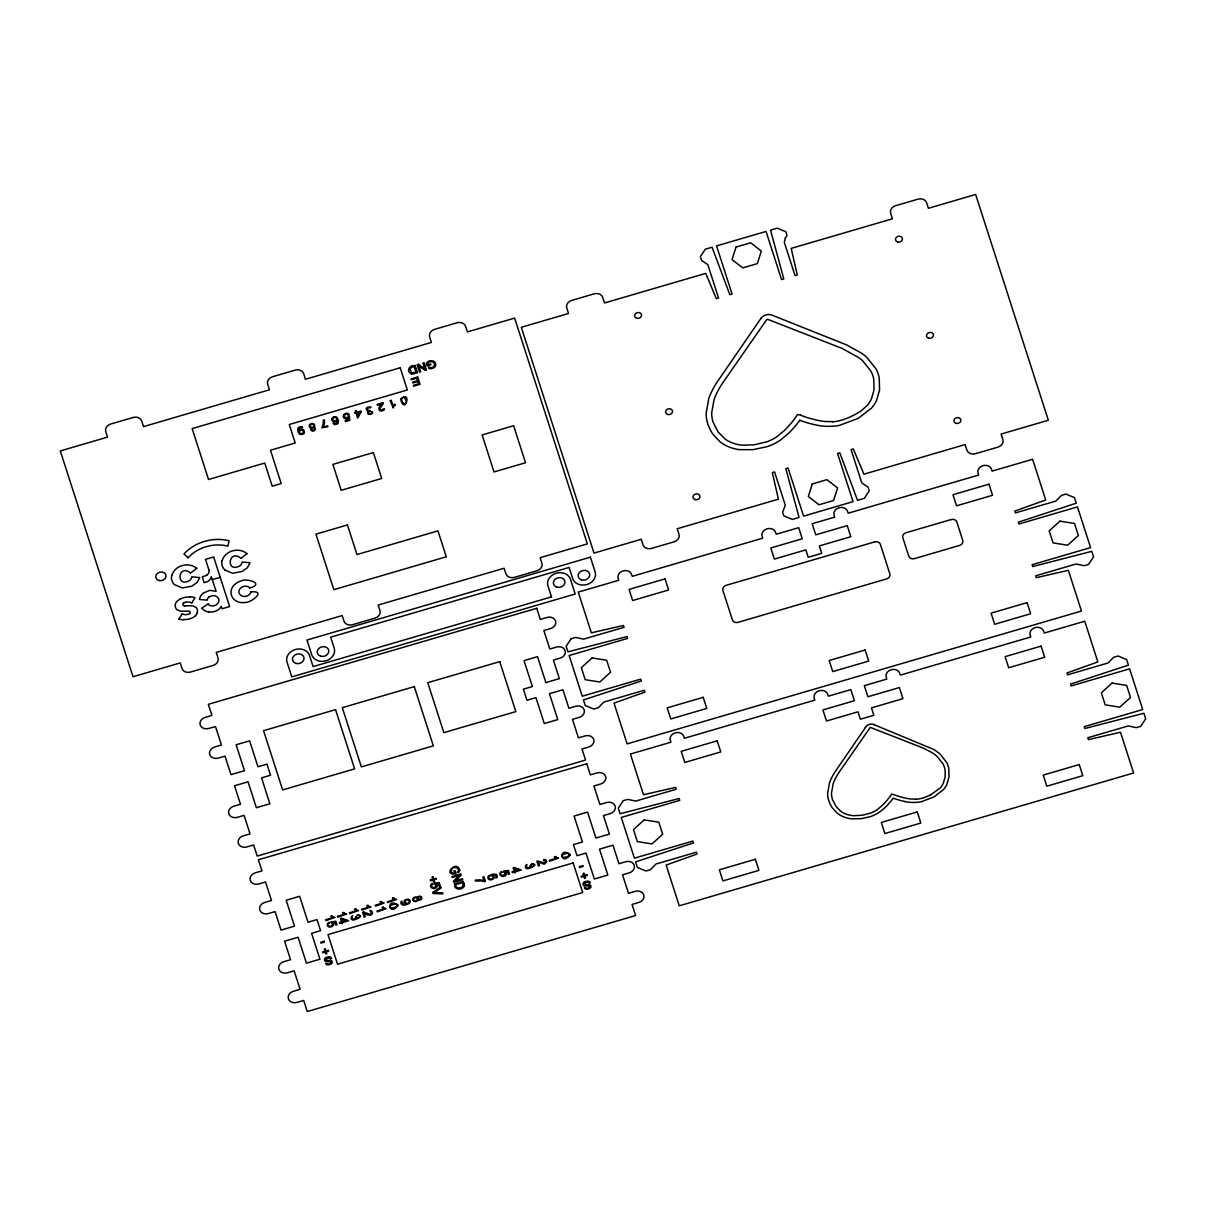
<?xml version="1.0" encoding="UTF-8"?>
<svg xmlns="http://www.w3.org/2000/svg" width="1206" height="1206" viewBox="0 0 1206 1206"><rect width="100%" height="100%" fill="white"/><g stroke="black" fill="none" stroke-linecap="round" stroke-linejoin="round"><path stroke-width="1.5" d="M405.97 402.638L406.105 401.719A11.894 9.844 -12.9 0 0 405.246 398.824L404.432 397.724M191.829 602.864L195.01 597.739A12.753 10.553 -12.9 0 0 189.975 596.849M178.925 619.025L182.061 614.08M839.436 771.75L870.023 727.746A1.779 1.462 -12.9 0 1 870.672 727.52L922.696 747.856L932.117 752.68A47.471 39.301 -12.9 0 1 937.062 756.403L942.986 763.835A30.451 25.22 -12.9 0 1 945.187 770.875L945.127 777.026L943.228 783.523A22.492 18.633 -12.9 0 1 940.288 787.88L930.61 794.935M865.576 727.354L836.105 770.272A66.632 55.175 -12.9 0 0 829.517 782.709L827.602 793.458A36.014 29.833 -12.9 0 0 829.246 802.05L830.482 804.779A40.235 33.316 -12.9 0 0 832.562 808.186L837.371 813.296A27.512 22.778 -12.9 0 0 843.461 816.809A29.185 24.165 -12.9 0 0 845.783 817.638A28.567 23.668 -12.9 0 0 852.069 818.874L861.551 818.618L870.189 816.688A33.09 27.391 -12.9 0 0 880.757 811.261L885.249 807.387A77.486 64.174 -12.9 0 0 893.209 798.176A81.872 67.807 -12.9 0 0 905.178 801.538M761.227 317.977L718.263 380.403A95.199 78.827 -12.9 0 0 708.857 398.146L706.113 413.507A51.466 42.617 -12.9 0 0 708.465 425.793L710.228 429.698A57.481 47.607 -12.9 0 0 713.198 434.552L720.088 441.848A39.301 32.547 -12.9 0 0 728.771 446.868A41.682 34.522 -12.9 0 0 732.087 448.059A40.522 33.557 -12.9 0 0 739.504 449.657L752.83 449.687L766.956 446.702A47.155 39.044 -12.9 0 0 780.327 440.175L788.468 433.406A110.696 91.671 -12.9 0 0 799.834 420.246M562.418 855.16L563.775 854.361A11.894 9.844 -12.9 0 1 567.302 853.411L568.388 853.456A1.688 1.402 -12.9 0 1 568.87 855.717L567.619 856.411A12.708 10.522 -12.9 0 1 564.318 857.33L563.112 857.315A1.749 1.447 -12.9 0 1 562.358 855.129M396.714 906.415L395.508 907.048M190.593 573.001L196.895 568.207M240.929 558.378L247.17 553.524M201.794 608.125L208.261 603.844M249.582 588.151C265.441 583.418 246.552 578.036 241.396 580.84C235.743 582.317 230.029 587.488 231.115 593.804C231.944 600.151 238.924 603.467 244.773 602.503C251.18 603.121 267.295 590.035 250.652 591.98M853.275 415.618L861.084 410.975L867.099 405.533A32.14 26.607 -12.9 0 0 871.29 399.322L874.018 390.035L873.747 379.151A43.371 35.924 -12.9 0 0 870.958 371.192L862.486 360.579A65.018 53.833 -12.9 0 0 859.139 357.85L841.969 348.353L767.649 319.319A2.533 2.095 -12.9 0 0 766.73 319.635L723.027 382.483A89.546 74.154 -12.9 0 0 714.163 399.186L711.646 413.025A44.969 37.235 -12.9 0 0 713.123 422.221L717.992 431.823L725.138 439.09A33.828 28.009 -12.9 0 0 731.514 442.602L734.394 443.627A35.411 29.321 -12.9 0 0 742.278 445.195L754.263 444.818L767.106 441.728A40.642 33.662 -12.9 0 0 777.086 436.602L784.322 430.572A101.847 84.33 -12.9 0 0 796.412 416.266L797.437 414.502L799.759 414.97A4.04 3.347 -12.9 0 1 800.633 415.196M348.052 415.075L349.107 414.668M411.909 366.262L415.12 365.328L417.487 372.684L414.427 373.574M323.223 427.12L327.61 425.824L327.896 426.728L321.866 427.693A14.336 11.864 -12.9 0 0 323.359 422.281M393.186 407.779L390.111 400.588L391.196 400.271L393.05 406.03A7.236 5.985 -12.9 0 1 394.935 404.312M212.346 579.649L220.231 577.342M331.831 915.942L330.776 916.243A7.236 5.985 -12.9 0 0 332.69 917.691L325.68 919.741L325.967 920.63L334.771 917.419M343.604 912.505L342.534 912.806A7.236 5.985 -12.9 0 0 344.449 914.254L337.439 916.304L337.725 917.193L346.544 913.982M354.534 909.309L355.589 908.992M367.815 905.405L366.76 905.721A7.236 5.985 -12.9 0 0 368.674 907.153L361.664 909.203L361.951 910.093L370.755 906.897M380.252 901.771L381.322 901.455A5.789 4.794 -12.9 0 0 384.232 903.008L375.443 906.158L375.156 905.269L382.166 903.219A7.236 5.985 -12.9 0 1 380.282 901.756M392.463 898.199L393.533 897.897M554.459 856.863L555.514 856.546M383.161 907.168L382.091 907.485A7.236 5.985 -12.9 0 0 384.005 908.917L376.996 910.967L377.282 911.857L386.101 908.661A5.789 4.794 -12.9 0 1 383.252 907.108M405.668 903.852C401.734 905.887 402.291 901.364 401.658 901.123A2.306 1.915 -12.9 0 0 400.859 902.51L401.116 903.716A2.894 2.397 -12.9 0 0 402.774 904.922L403.256 905.013A4.432 3.678 -12.9 0 0 404.085 905.028L405.804 904.771A14.653 12.135 -12.9 0 0 407.025 904.425L408.849 903.641A3.528 2.909 -12.9 0 0 409.407 903.204A2.985 2.472 -12.9 0 0 410.161 900.761L409.814 900.098A2.683 2.231 -12.9 0 0 409.271 899.601A2.985 2.472 -12.9 0 0 408.728 899.329A2.849 2.352 -12.9 0 0 407.673 899.148L405.246 899.857A2.759 2.291 -12.9 0 0 404.628 900.385A2.925 2.412 -12.9 0 0 404.221 901.033A2.518 2.08 -12.9 0 0 404.07 901.922A2.894 2.397 -12.9 0 0 404.161 902.374A2.623 2.171 -12.9 0 0 405.894 903.776M333.956 416.854L334.951 416.688M530.61 865.079C530.007 866.21 527.927 870.174 526.253 866.285C528.967 861.431 522.258 867.762 527.429 868.833C530.58 868.365 539.791 863.903 531.605 863.782M356.283 916.379C355.891 917.751 352.891 921.203 351.926 917.6C354.775 912.821 347.991 918.655 352.845 920.072C356.147 919.967 365.478 915.022 357.293 915.083M371.885 411.759C375.548 413.266 366.654 416.296 367.694 412.512C369.458 410.899 363.458 409.603 367.589 407.131C372.744 406.256 371.734 408.125 367.815 407.975C365.297 410.206 370.001 410.387 370.423 411.02M505.043 871.848L507.515 871.531L508.419 874.335L509.505 874.018L508.374 870.491L503.52 871.079L503.626 871.983A2.111 1.749 -12.9 0 1 504.545 874.561A2.111 1.749 -12.9 0 1 501.259 874.938A2.111 1.749 -12.9 0 1 501.847 872.164M435.833 883.908L438.306 883.606L439.21 886.395L440.296 886.078L439.165 882.566L434.311 883.154L434.416 884.043A2.111 1.749 -12.9 0 1 435.336 886.636A2.111 1.749 -12.9 0 1 432.05 886.998A2.111 1.749 -12.9 0 1 432.637 884.239M332.509 922.605L334.982 922.304L335.886 925.092L336.971 924.776L335.841 921.263L330.987 921.851L331.092 922.741A2.111 1.749 -12.9 0 1 332.012 925.334A2.111 1.749 -12.9 0 1 328.725 925.695A2.111 1.749 -12.9 0 1 329.313 922.937M184.533 605.909L184.096 605.849A1.779 1.477 -12.9 0 1 182.98 605.02A1.884 1.568 -12.9 0 1 183.402 603.256M391 907.952L392.206 907.967A12.708 10.522 -12.9 0 0 395.508 907.033M584.232 885.732L586.282 885.913A26.321 21.798 -12.9 0 0 587.277 885.837L589.644 886.229L588.573 887.963A4.824 3.995 -12.9 0 1 587.85 888.189L586.794 888.279A1.583 1.312 -12.9 0 1 585.92 887.902L584.352 887.752A2.804 2.322 -12.9 0 0 585.151 888.777A2.593 2.156 -12.9 0 0 586.372 889.184L586.568 889.199A4.899 4.055 -12.9 0 0 588.407 888.943A4.462 3.693 -12.9 0 0 589.975 888.234L590.277 887.978A2.382 1.96 -12.9 0 0 590.789 887.299A2.306 1.915 -12.9 0 0 589.463 884.782M874.38 724.806L933.7 749.423A52.114 43.16 -12.9 0 1 939.987 754.036L946.604 762.343A33.964 28.115 -12.9 0 1 948.79 768.569L949.001 777.101L946.816 784.578A26.11 21.618 -12.9 0 1 943.439 789.613L934.032 796.88L921.776 801.583A28.416 23.517 -12.9 0 1 915.882 802.382A36.783 30.451 -12.9 0 1 905.148 801.628M540.77 862.034L545.293 862.863L545.7 861.235L543.514 860.36L544.057 859.335L545.941 859.923L546.8 861.838L544.223 864.22L539.218 862.38A4.266 3.543 -12.9 0 0 538.328 862.049L539.489 865.682L538.404 865.998L536.851 861.174A2.126 1.764 -12.9 0 1 537.65 861.054A7.854 6.512 -12.9 0 1 540.71 862.109M188.151 557.79L183.945 554.006A40.16 33.255 -12.9 0 1 229.14 540.801L227.874 546.167A35.336 29.261 -12.9 0 0 188.106 557.76M224.708 569.925L232.517 573.242L242.074 571.508L247.411 567.725L250.004 562.705L242.029 562.026A6.09 5.035 -12.9 0 1 240.054 565.75C225.341 573.845 228.477 548.338 240.778 558.197M403.181 403.196L402.518 402.231A12.708 10.522 -12.9 0 1 401.704 399.503L401.809 398.493A1.749 1.447 -12.9 0 1 404.492 397.663M190.503 572.895C177.9 563.066 175.473 588.664 189.749 580.418A6.075 5.02 -12.9 0 0 191.739 576.845L199.699 577.538L197.136 582.423L191.799 586.206L182.242 587.94L174.433 584.624A14.095 11.668 -12.9 0 1 171.689 575.307M501.967 872.36L501.575 871.501A3.015 2.502 -12.9 0 0 501.41 876.053A3.136 2.593 -12.9 0 0 505.299 871.591M432.366 883.576L432.773 884.435M329.434 923.133L329.042 922.273A3.015 2.502 -12.9 0 0 328.876 926.811M558.453 858.039L549.65 861.25L549.363 860.345L556.373 858.295A7.236 5.985 -12.9 0 1 554.474 856.848M394.92 404.296L395.206 405.171M483.983 880.606L482.822 876.988L483.908 876.672L485.445 881.45L484.556 881.707A14.336 11.864 -12.9 0 0 478.254 880.877M475.405 880.29L475.692 881.179A12.377 10.251 -12.9 0 1 478.254 880.802M464.084 883.847L463.27 881.315L454.33 883.938L455.175 886.576M208.879 569.82L205.517 559.358L213.673 556.976L229.637 606.558L222.13 608.744L221.211 606.377A10.326 8.548 -12.9 0 1 218.799 609.316A10.764 8.909 -12.9 0 1 209.286 611.939M298.998 430.738C296.917 427.572 303.038 427.527 302.6 427.18A2.306 1.915 -12.9 0 0 301.018 426.607L299.57 426.939A2.894 2.397 -12.9 0 0 297.988 428.432L297.852 428.854A4.432 3.678 -12.9 0 0 297.746 429.547L297.927 430.994A14.653 12.135 -12.9 0 0 298.229 432.004L299.013 433.467A3.528 2.909 -12.9 0 0 299.48 433.919A2.955 2.442 -12.9 0 0 302.299 434.386L303.143 434.009A2.683 2.231 -12.9 0 0 303.776 433.497M348.413 417.638L348.564 419.703L345.172 420.698L345.459 421.587L349.74 420.336L349.439 416.281L348.368 416.447A2.111 1.749 -12.9 0 1 345.218 417.427A2.111 1.749 -12.9 0 1 345.052 414.683A2.111 1.749 -12.9 0 1 348.278 414.954M853.124 415.407A47.351 39.21 -12.9 0 1 832.411 421.964M800.618 415.226A90.631 75.043 -12.9 0 0 812.301 419.01L818.708 420.562A46.959 38.894 -12.9 0 0 832.381 421.527M761.167 317.947A8.864 7.342 -12.9 0 1 770.709 314.63L846.537 344.871L861.777 353.313A71.41 59.139 -12.9 0 1 866.662 357.202L876.129 369.066A48.511 40.175 -12.9 0 1 879.249 377.96L879.551 390.141L876.415 400.829A37.296 30.889 -12.9 0 1 871.606 408.02L858.175 418.392L839.24 425.416A40.19 33.286 -12.9 0 1 832.23 426.261A52.551 43.506 -12.9 0 1 816.899 425.175A116.967 96.857 -12.9 0 1 799.714 420.291M865.335 727.248A6.754 5.593 -12.9 0 1 874.501 724.64M930.504 794.784A33.135 27.436 -12.9 0 1 916.002 799.382M839.466 771.75A62.682 51.903 -12.9 0 0 833.24 783.433L831.477 793.111A31.477 26.065 -12.9 0 0 832.502 799.548L835.909 806.286L840.115 810.749A23.849 19.748 -12.9 0 0 846.371 814.201L847.396 814.547A24.964 20.683 -12.9 0 0 853.878 815.708L862.456 815.211L870.295 813.206A28.447 23.562 -12.9 0 0 877.275 809.618L882.34 805.397A71.29 59.034 -12.9 0 0 890.812 795.387L891.52 794.151L893.118 794.483A2.819 2.337 -12.9 0 1 893.767 794.633A74.938 62.064 -12.9 0 0 906.445 798.327A32.879 27.225 -12.9 0 0 915.987 799.065M414.397 373.513A5.819 4.809 -12.9 0 1 411.276 373.996M411.382 373.694A4.975 4.131 -12.9 0 1 408.563 369.956A4.975 4.131 -12.9 0 1 411.789 366.021M299.088 430.979A2.623 2.171 -12.9 0 1 300.897 429.396A2.894 2.397 -12.9 0 1 301.455 429.276A2.518 2.08 -12.9 0 1 302.495 429.336M302.661 429.351A2.894 2.397 -12.9 0 1 303.399 429.638M303.219 429.638A2.759 2.291 -12.9 0 1 303.806 430.105L304.44 432.11A2.849 2.352 -12.9 0 1 304.108 433.075A2.955 2.442 -12.9 0 1 303.776 433.497M313.877 427.18A2.352 1.945 -12.9 0 1 315.098 429.803A2.352 1.945 -12.9 0 1 311.766 430.798A2.352 1.945 -12.9 0 1 311.193 427.979M311.238 428.115A2.759 2.291 -12.9 0 1 309.535 425.009A2.759 2.291 -12.9 0 1 313.605 423.864A2.759 2.291 -12.9 0 1 313.937 427.346M323.102 427.075A13.055 10.809 -12.9 0 0 324.263 419.824L323.223 420.14A12.377 10.251 -12.9 0 1 323.449 422.281M337.228 420.185A2.683 2.231 -12.9 0 1 336.504 421.211A2.774 2.291 -12.9 0 1 334.831 421.919A2.518 2.095 -12.9 0 1 333.791 421.859A2.985 2.472 -12.9 0 1 333.052 421.572A2.774 2.291 -12.9 0 1 332.419 421.105L331.967 420.185A3.603 2.985 -12.9 0 1 331.952 418.618M337.077 420.261A4.613 3.814 -12.9 0 1 337.213 423.185M331.936 418.618A2.834 2.337 -12.9 0 1 335.705 416.824L336.173 416.899A2.879 2.382 -12.9 0 1 337.002 417.412L338.464 420.532L337.921 423.412A2.714 2.246 -12.9 0 1 337.213 424.015L335.283 424.572A2.367 1.96 -12.9 0 1 333.67 424.015L333.158 423.336L334.213 422.929A2.261 1.884 -12.9 0 0 334.921 423.638A1.673 1.387 -12.9 0 0 336.956 423.11M343.71 414.909A3.015 2.502 -12.9 0 1 349.182 414.638M348.685 417.834A3.136 2.593 -12.9 0 1 343.8 414.954M371.719 411.819A1.643 1.357 -12.9 0 1 369.91 413.688A1.643 1.357 -12.9 0 1 368.78 411.653M369.036 411.774A2.306 1.915 -12.9 0 1 370.242 411.065M383.041 403.347A2.126 1.764 -12.9 0 0 382.95 402.668L377.101 404.387L377.388 405.276L381.789 403.995A4.266 3.543 -12.9 0 1 381.337 404.764C377.207 406.965 378.488 413.507 383.885 410.1C387.548 405.457 375.518 415.135 381.609 406.06A7.854 6.512 -12.9 0 0 383.191 403.377M393.126 407.764A5.789 4.794 -12.9 0 1 395.267 405.231M406.045 402.653A1.688 1.402 -12.9 0 1 403.362 403.332M189.719 613.643A6.98 5.789 -12.9 0 1 182.242 613.869M189.613 613.477A1.734 1.432 -12.9 0 0 190.096 611.834A1.583 1.312 -12.9 0 0 188.98 611.08L188.694 611.065A19.643 16.266 -12.9 0 0 186.237 611.156L180.704 611.246L176.981 609.723A6.588 5.442 -12.9 0 1 175.548 607.462A8.141 6.739 -12.9 0 1 175.352 604.04A7.899 6.527 -12.9 0 1 177.116 601.281A10.658 8.834 -12.9 0 1 180.056 599.186M180.041 599.141A17.638 14.608 -12.9 0 1 189.96 596.895M185.227 602.337A8.472 7.025 -12.9 0 1 191.784 602.91M183.463 603.302A4.522 3.754 -12.9 0 1 185.242 602.367M184.533 605.94A22.733 18.814 -12.9 0 0 188.121 605.759L192.794 605.849L195.99 607.372A7.146 5.909 -12.9 0 1 197.181 612.738M197.332 612.754A8.201 6.784 -12.9 0 1 195.478 615.633M195.613 615.753A14.412 11.939 -12.9 0 1 183.659 619.522M183.598 619.824A12 9.934 -12.9 0 1 178.91 619.055M207.176 574.87A6.271 5.201 -12.9 0 1 204.538 576.106L203.573 576.378A6.633 5.502 -12.9 0 1 202.382 576.543L203.95 582.588A4.311 3.573 -12.9 0 0 204.824 582.468L205.744 582.242A7.357 6.09 -12.9 0 0 209.301 580.267A8.487 7.025 -12.9 0 0 211.321 576.724L216.115 591.332L209.799 590.337L203.347 593.02A12.15 10.055 -12.9 0 0 199.457 599.472L207.251 600.151A5.894 4.884 -12.9 0 1 209.12 596.699M207.131 574.825A5.924 4.899 -12.9 0 0 208.638 573.031A5.744 4.764 -12.9 0 0 209.045 571.327A6.663 5.517 -12.9 0 0 208.894 569.82M250.938 592.01A6.151 5.095 -12.9 0 1 242.361 596.141A6.151 5.095 -12.9 0 1 240.22 588.453A6.151 5.095 -12.9 0 1 249.763 587.789M171.915 575.337A14.321 11.864 -12.9 0 1 182.332 565.524A14.321 11.864 -12.9 0 1 196.638 568.373M209.301 596.88A6.151 5.095 -12.9 0 1 217.773 597.392A6.151 5.095 -12.9 0 1 216.598 604.613A6.151 5.095 -12.9 0 1 208.095 604.327M209.226 612.181A12.15 10.07 -12.9 0 1 201.945 608.246M224.768 569.88A14.095 11.668 -12.9 0 1 221.964 560.609M222.19 560.639A14.321 11.864 -12.9 0 1 232.607 550.825A14.321 11.864 -12.9 0 1 246.913 553.675M417.291 897.581A2.352 1.945 -12.9 0 1 420.517 896.329A2.352 1.945 -12.9 0 1 421.422 899.058A2.352 1.945 -12.9 0 1 418.03 899.782M418.196 899.736A2.759 2.291 -12.9 0 1 414.367 901.44A2.759 2.291 -12.9 0 1 413.326 898.093A2.759 2.291 -12.9 0 1 417.502 897.52M584.186 885.807A2.533 2.095 -12.9 0 1 583.945 882.385M583.87 882.325A4.146 3.437 -12.9 0 1 585.649 881.42L587.533 881.119A3.181 2.638 -12.9 0 1 590.247 882.852L589.116 883.229A2.819 2.337 -12.9 0 0 588.483 882.4A1.809 1.508 -12.9 0 0 587.865 882.144L584.593 883.003L585.287 884.872A3.211 2.668 -12.9 0 0 585.815 884.887L588.754 884.752A3.422 2.834 -12.9 0 1 589.448 884.827M363.458 912.158A2.126 1.764 -12.9 0 0 362.659 912.279L364.197 917.103L365.282 916.786L364.122 913.168A4.266 3.543 -12.9 0 1 365.011 913.485C367.242 916.002 374.463 916.093 371.991 911.284C365.448 907.274 377.719 917.645 366.579 913.138A7.854 6.512 -12.9 0 0 363.503 912.022M370.739 906.942A5.789 4.794 -12.9 0 1 367.905 905.344M334.755 917.48A5.789 4.794 -12.9 0 1 331.921 915.882M332.766 922.364A3.136 2.593 -12.9 0 1 328.952 926.721M355.68 908.932A5.789 4.794 -12.9 0 0 358.514 910.545L349.725 913.696L349.439 912.791L356.448 910.741A7.236 5.985 -12.9 0 1 354.549 909.294M357.338 915.233A1.643 1.357 -12.9 0 1 359.403 916.605A1.643 1.357 -12.9 0 1 356.901 917.736M357.066 917.495A2.306 1.915 -12.9 0 1 356.328 916.53M346.514 914.042A5.789 4.794 -12.9 0 1 343.695 912.445M396.759 906.354A1.688 1.402 -12.9 0 0 396.307 904.033L395.191 904.063A11.894 9.844 -12.9 0 0 391.694 905.028L390.307 905.796A1.749 1.447 -12.9 0 0 390.985 908.028M393.623 897.837A5.789 4.794 -12.9 0 0 396.457 899.435L387.654 902.585L387.367 901.696L394.377 899.646A7.236 5.985 -12.9 0 1 392.493 898.184M531.665 863.918A1.643 1.357 -12.9 0 1 533.73 865.29A1.643 1.357 -12.9 0 1 531.228 866.421M531.394 866.194A2.306 1.915 -12.9 0 1 530.64 865.215M558.438 858.099A5.789 4.794 -12.9 0 1 555.604 856.486M475.405 880.32A13.055 10.809 -12.9 0 1 483.923 880.697M492.244 875.209A2.683 2.231 -12.9 0 1 493.405 875.737A2.774 2.291 -12.9 0 1 494.098 877.094A2.518 2.095 -12.9 0 1 493.947 877.983A2.985 2.472 -12.9 0 1 493.54 878.631A2.774 2.291 -12.9 0 1 492.937 879.219L491.807 879.671A3.603 2.985 -12.9 0 1 489.953 879.807A2.834 2.337 -12.9 0 1 487.993 878.27L487.902 877.44A2.804 2.322 -12.9 0 1 488.113 876.641L488.249 876.385A2.879 2.382 -12.9 0 1 488.912 875.646L492.757 874.139L496.133 874.365A2.714 2.246 -12.9 0 1 496.797 874.908L497.294 876.506A2.367 1.96 -12.9 0 1 496.51 877.923L495.244 877.546A2.261 1.884 -12.9 0 0 496.148 876.883A1.673 1.387 -12.9 0 0 495.696 875.194M492.319 875.33A4.613 3.814 -12.9 0 1 495.802 874.983M432.336 883.501A3.015 2.502 -12.9 0 0 432.2 888.113A3.136 2.593 -12.9 0 0 436.09 883.666M464.009 883.877A5.819 4.809 -12.9 0 1 464.325 886.47M463.978 886.425A4.975 4.131 -12.9 0 1 459.29 889.108A4.975 4.131 -12.9 0 1 454.873 886.696M459.742 870.325L458.612 872.586L457.285 872.255A3.196 2.653 -12.9 0 0 455.838 867.611C451.014 866.179 449.341 874.697 454.677 873.054L453.984 870.913L455.024 870.611L456.019 873.732C441.532 876.31 456.938 858.732 459.742 870.325M435.637 364.589C436.617 368.93 426.653 370.212 428.778 366.865A3.196 2.653 -12.9 0 0 434.401 365.252C435.532 360.247 426.276 360.805 428.04 364.725L430.632 363.956L430.904 364.8L427.12 365.915C423.577 360.308 435.999 358.318 435.637 364.589M463.285 885.279C462.501 888.355 455.325 889.681 455.672 884.616L462.561 882.596L463.285 885.279M325.545 959.418L326.63 960.504A3.211 2.668 -12.9 0 0 327.158 960.519L330.097 960.368A3.422 2.834 -12.9 0 1 330.776 960.443A2.306 1.915 -12.9 0 1 332.132 962.931A2.382 1.96 -12.9 0 1 331.605 963.609L331.303 963.85A4.462 3.693 -12.9 0 1 329.751 964.574A4.899 4.055 -12.9 0 1 327.911 964.845L327.7 964.815A2.593 2.156 -12.9 0 1 326.494 964.408A2.804 2.322 -12.9 0 1 325.695 963.368L327.248 963.519A1.583 1.312 -12.9 0 0 328.138 963.911L329.178 963.805A4.824 3.995 -12.9 0 0 329.916 963.579L330.987 961.86L328.62 961.468A26.321 21.798 -12.9 0 1 327.625 961.544L325.575 961.363A2.533 2.095 -12.9 0 1 325.273 958.016A4.146 3.437 -12.9 0 1 326.992 957.051L328.876 956.735A3.181 2.638 -12.9 0 1 331.59 958.484L330.459 958.86A2.819 2.337 -12.9 0 0 329.811 958.016A1.809 1.508 -12.9 0 0 329.193 957.775L325.56 959.328M398.281 905.329C388.603 918.007 385.664 896.088 398.281 905.329M570.393 854.692C560.323 867.476 558.061 845.24 570.393 854.768M400.618 399.292C405.246 416.085 412.196 388.422 400.618 399.292M409.919 369.443L411.683 372.82L416.025 372.187L414.201 366.518L410.839 367.694L409.919 369.443M785.362 237.944L784.307 242.3L795.04 275.616L797.287 274.953L791.196 248.391L892.425 218.799L890.631 213.236A7.04 5.819 -12.9 0 1 895.591 205.713L918.083 199.141A7.04 5.819 -12.9 0 1 926.615 202.714L928.409 208.276L975.639 194.468L1048.346 420.246L1001.101 434.07L1002.895 439.617A7.04 5.819 -12.9 0 1 997.935 447.14L975.443 453.712A7.04 5.819 -12.9 0 1 966.91 450.14L965.117 444.577L863.888 474.184L853.305 448.918L851.059 449.582L861.777 482.897L868.064 487.134L869.255 490.842L864.295 498.364L857.541 500.339L839.798 452.868L837.552 453.531L853.049 501.651L803.573 516.108L788.076 468.003L785.83 468.652L799.065 517.434L792.327 519.409L783.779 515.821L782.588 512.128L785.302 505.254L774.584 471.938L772.322 472.601L778.428 499.163L677.214 528.756L679.008 534.303A7.04 5.819 -12.9 0 1 674.048 541.826L651.557 548.413A7.04 5.819 -12.9 0 1 643.024 544.826L641.23 539.278L594 553.087L521.293 327.293L568.523 313.485L566.745 307.937A7.04 5.819 -12.9 0 1 571.704 300.415L594.196 293.827A7.04 5.819 -12.9 0 1 602.729 297.415L604.523 302.962L705.721 273.385L716.319 298.636L718.565 297.972L707.832 264.657L701.545 260.421L700.354 256.727L705.314 249.19L712.068 247.23L729.811 294.686L732.057 294.023L716.56 245.903L766.051 231.446L781.548 279.566L783.794 278.903L770.544 230.12L777.297 228.16L785.83 231.733L787.021 235.441L785.362 237.944M736.022 247.049L732.057 259.607L742.73 267.883L757.353 263.601L761.303 251.059L750.629 242.768L736.022 247.049M812.286 483.938L808.337 496.495L818.995 504.771L833.617 500.505L837.582 487.948L826.909 479.671L812.286 483.938M360.051 412.196L358.227 416.326L357.172 413.04L360.051 412.196M361.137 411.879L357.624 418.135L356.087 413.356L354.624 412.859L355.815 412.512L355.257 410.764L356.343 410.447L356.901 412.196L360.85 411.035L361.137 411.879M571.116 638.743L566.157 646.265L567.951 651.813L627.03 636.572L627.617 638.411L569.142 655.521L582.257 696.224L640.733 679.129L641.336 680.983L583.448 699.932L585.227 705.48L593.774 709.068L598.266 707.756L603.829 702.073L644.305 690.239L644.909 692.093L614.005 703.143L627.12 743.876L1081.465 611.035L1068.35 570.317L1036.271 577.674L1035.668 575.82L1076.159 563.986L1084.104 565.704L1088.596 564.393L1093.556 556.87L1091.777 551.323L1032.698 566.564L1032.095 564.71L1090.586 547.614L1077.471 506.897L1018.995 523.992L1018.392 522.153L1076.28 503.204L1074.486 497.641L1065.953 494.068L1061.461 495.38L1055.898 501.063L1015.407 512.897L1014.819 511.043L1045.708 499.993L1032.607 459.275L992.116 471.109L991.528 469.27A7.04 5.819 -12.9 0 0 982.98 465.682A7.04 5.819 -12.9 0 0 978.021 473.204L978.624 475.058L848.165 513.198L847.577 511.344A7.04 5.819 -12.9 0 0 839.029 507.771A7.04 5.819 -12.9 0 0 834.07 515.294L834.673 517.148L812.181 523.721L815.753 534.831L847.245 525.62L850.818 536.73L819.326 545.926L821.708 553.328L808.216 557.278L805.834 549.876L774.342 559.087L770.77 547.976L802.261 538.765L798.689 527.67L776.197 534.243L775.594 532.389A7.04 5.819 -12.9 0 0 767.061 528.816A7.04 5.819 -12.9 0 0 762.102 536.338L762.705 538.193L632.245 576.332L631.643 574.478A7.04 5.819 -12.9 0 0 623.11 570.905A7.04 5.819 -12.9 0 0 618.15 578.428L618.753 580.267L578.262 592.116L591.362 632.818L623.457 625.462L624.045 627.316L583.568 639.15L575.624 637.416L571.116 638.743M623.261 800.678L618.301 808.201L620.095 813.748L679.174 798.508L679.762 800.362L621.286 817.457L634.401 858.175L692.877 841.079L693.465 842.919L635.592 861.868L637.371 867.431L645.903 871.003L650.411 869.692L655.958 864.009L696.45 852.175L697.053 854.029L666.149 865.079L679.264 905.812L1133.61 772.971L1120.495 732.253L1088.415 739.61L1087.812 737.755L1128.303 725.922L1136.248 727.655L1140.74 726.329L1145.7 718.806L1143.906 713.259L1084.842 728.499L1084.239 726.645L1142.715 709.55L1129.615 668.833L1071.124 685.943L1070.536 684.088L1128.424 665.139L1126.63 659.592L1118.098 656.004L1113.59 657.315L1108.043 662.999L1067.551 674.832L1066.963 672.978L1097.852 661.928L1084.752 621.211L1044.26 633.06L1043.657 631.205A7.04 5.819 -12.9 0 0 1035.125 627.617A7.04 5.819 -12.9 0 0 1030.165 635.155L1030.768 636.994L900.309 675.134L899.706 673.295A7.04 5.819 -12.9 0 0 891.174 669.707A7.04 5.819 -12.9 0 0 886.214 677.229L886.817 679.084L864.325 685.656L867.898 696.767L899.39 687.556L902.962 698.666L871.471 707.877L873.853 715.279L860.36 719.213L857.979 711.811L826.487 721.022L822.914 709.912L854.406 700.716L850.833 689.606L828.326 696.179L827.738 694.324A7.04 5.819 -12.9 0 0 819.206 690.752A7.04 5.819 -12.9 0 0 814.246 698.274L814.834 700.128L684.39 738.268L683.787 736.414A7.04 5.819 -12.9 0 0 675.254 732.841A7.04 5.819 -12.9 0 0 670.295 740.363L670.883 742.218L630.406 754.052L643.507 794.754L675.586 787.397L676.189 789.252L635.698 801.086L627.768 799.367L623.261 800.678M459.124 875.511L453.441 881.194L453.788 882.234L462.727 879.626L462.411 878.646L455.551 880.651L461.22 874.968L460.888 873.913L451.949 876.536L452.265 877.516L459.124 875.511M592.071 657.933L581.352 667.657L585.227 679.687L599.819 681.993L610.538 672.27L606.663 660.24L592.071 657.933M644.215 819.869L633.482 829.592L637.356 841.622L651.964 843.929L662.682 834.22L658.808 822.191L644.215 819.869M1059.908 521.158L1049.19 530.866L1053.064 542.896L1067.657 545.218L1078.375 535.494L1074.516 523.464L1059.908 521.158M1112.053 683.093L1101.334 692.817L1105.193 704.847L1119.801 707.153L1130.519 697.445L1126.645 685.415L1112.053 683.093M440.718 887.013L432.683 892.455L433.029 893.51L442.919 893.827L442.572 892.787L433.843 892.681L441.049 888.053L440.718 887.013M133.203 417.472L110.711 424.045A7.04 5.819 -12.9 0 0 105.751 431.582L107.53 437.13L60.3 450.938L133.007 676.732L180.237 662.923L182.016 668.471A7.04 5.819 -12.9 0 0 190.563 672.043L213.055 665.471A7.04 5.819 -12.9 0 0 218.015 657.948L216.221 652.401L342.172 615.573L343.966 621.12A7.04 5.819 -12.9 0 0 352.499 624.708L374.991 618.12A7.04 5.819 -12.9 0 0 379.95 610.598L378.171 605.05L504.123 568.222L505.917 573.77A7.04 5.819 -12.9 0 0 514.449 577.357L536.941 570.785A7.04 5.819 -12.9 0 0 541.901 563.262L540.107 557.7L587.352 543.891L514.645 318.098L467.415 331.906L465.622 326.359A7.04 5.819 -12.9 0 0 457.089 322.786L434.597 329.359A7.04 5.819 -12.9 0 0 429.638 336.881L431.416 342.429L305.465 379.257L303.686 373.709A7.04 5.819 -12.9 0 0 295.138 370.121L272.646 376.709A7.04 5.819 -12.9 0 0 267.687 384.232L269.481 389.779L143.529 426.607L141.735 421.06A7.04 5.819 -12.9 0 0 133.203 417.472M400.196 367.755L192.146 428.582L208.532 479.491L264.762 463.044L272.209 486.184L281.209 483.546L270.491 450.23L295.229 442.994L289.274 424.497L407.357 389.975L400.196 367.755M418.452 364.348L417.186 364.725L419.552 372.081L420.743 371.734L418.934 366.081L425.221 370.423L426.487 370.046L424.12 362.689L422.929 363.036L424.753 368.689L418.452 364.348M417.683 376.95L411.08 378.88L411.352 379.724L416.763 378.141L417.578 380.689L412.708 382.106L412.98 382.965L417.864 381.533L418.588 383.81L413.387 385.332L413.658 386.176L420.05 384.307L417.683 376.95M373.363 452.551L332.871 464.4L341.223 490.299L381.699 478.465L373.363 452.551M513.62 425.733L482.129 434.929L494.038 471.953L525.53 462.742L513.62 425.733M347.449 524.927L315.957 534.137L333.836 589.659L446.295 556.78L437.959 530.866L356.976 554.549L347.449 524.927M590.397 557.172L306.987 640.039L311.751 654.843A11.728 9.708 -12.9 0 0 325.982 660.813A11.728 9.708 -12.9 0 0 334.243 648.27L330.67 637.16L569.096 567.453L572.669 578.563A11.728 9.708 -12.9 0 0 586.885 584.518A11.728 9.708 -12.9 0 0 595.161 571.991L590.397 557.172M551.504 596.895L313.078 666.601L309.505 655.491A11.728 9.708 -12.9 0 0 295.274 649.537A11.728 9.708 -12.9 0 0 287.013 662.079L291.777 676.883L575.187 594.015L570.423 579.212A11.728 9.708 -12.9 0 0 556.192 573.257A11.728 9.708 -12.9 0 0 547.931 585.799L551.504 596.895M536.715 608.306L208.321 704.319L211.909 715.414L205.156 717.389A7.04 5.819 -12.9 0 0 200.196 724.912A7.04 5.819 -12.9 0 0 208.728 728.499L215.482 726.525L221.437 745.037L214.683 746.996A7.04 5.819 -12.9 0 0 209.723 754.534A7.04 5.819 -12.9 0 0 218.271 758.107L225.009 756.132L230.979 774.644L244.471 770.694L236.12 744.78L249.627 740.846L257.963 766.745L266.963 764.122L270.536 775.232L261.536 777.855L269.888 803.769L256.381 807.718L248.044 781.805L234.552 785.754L240.507 804.251L233.753 806.226A7.04 5.819 -12.9 0 0 228.793 813.748A7.04 5.819 -12.9 0 0 237.341 817.336L244.079 815.362L250.034 833.859L243.295 835.833A7.04 5.819 -12.9 0 0 238.336 843.371A7.04 5.819 -12.9 0 0 246.868 846.944L253.622 844.969L257.195 856.079L585.573 760.066L582.001 748.956L588.754 746.996A7.04 5.819 -12.9 0 0 593.714 739.459A7.04 5.819 -12.9 0 0 585.181 735.886L578.428 737.861L572.473 719.349L579.212 717.374A7.04 5.819 -12.9 0 0 584.171 709.852A7.04 5.819 -12.9 0 0 575.639 706.279L568.9 708.254L562.931 689.742L549.439 693.691L557.79 719.59L544.283 723.54L535.946 697.626L526.947 700.264L523.374 689.154L532.374 686.531L524.022 660.617L537.529 656.667L545.866 682.581L559.358 678.631L553.403 660.134L560.142 658.159A7.04 5.819 -12.9 0 0 565.117 650.622A7.04 5.819 -12.9 0 0 556.569 647.049L549.83 649.024L543.861 630.512L550.614 628.537A7.04 5.819 -12.9 0 0 555.574 621.015A7.04 5.819 -12.9 0 0 547.042 617.442L540.288 619.417L536.715 608.306M665.064 578.88L629.065 589.402L632.637 600.513L668.637 589.99L665.064 578.88M988.95 484.194L952.966 494.716L956.539 505.811L992.523 495.289L988.95 484.194M874.636 541.916L726.193 585.317A4.688 3.889 -12.9 0 0 722.876 590.322L732.419 619.944A4.688 3.889 -12.9 0 0 738.102 622.326L886.561 578.925A4.688 3.889 -12.9 0 0 889.862 573.905L880.335 544.298A4.688 3.889 -12.9 0 0 874.636 541.916M951.112 519.56L906.128 532.705A4.688 3.889 -12.9 0 0 902.827 537.725L908.781 556.222A4.688 3.889 -12.9 0 0 914.465 558.619L959.448 545.459A4.688 3.889 -12.9 0 0 962.765 540.439L956.81 521.942A4.688 3.889 -12.9 0 0 951.112 519.56M335.554 709.641L263.571 730.685L282.641 789.915L354.624 768.87L335.554 709.641M414.276 686.621L342.308 707.666L361.363 766.895L433.346 745.851L414.276 686.621M499.751 661.642L427.768 682.686L443.868 732.645L515.836 711.615L499.751 661.642M703.188 697.324L667.204 707.847L670.777 718.957L706.776 708.435L703.188 697.324M865.139 649.989L829.155 660.511L832.728 671.606L868.712 661.084L865.139 649.989M1027.09 602.638L991.091 613.161L994.679 624.271L1030.663 613.748L1027.09 602.638M586.764 763.775L258.386 859.772L261.958 870.883L255.205 872.858A7.04 5.819 -12.9 0 0 250.245 880.38A7.04 5.819 -12.9 0 0 258.793 883.953L265.531 881.978L271.501 900.49L264.747 902.465A7.04 5.819 -12.9 0 0 259.787 909.987A7.04 5.819 -12.9 0 0 268.32 913.575L275.074 911.6L281.028 930.097L294.52 926.163L286.184 900.249L299.676 896.299L308.012 922.213L317.012 919.59L320.585 930.685L311.6 933.323L319.937 959.222L306.445 963.172L298.093 937.258L284.601 941.208L290.556 959.72L283.817 961.695A7.04 5.819 -12.9 0 0 278.857 969.217A7.04 5.819 -12.9 0 0 287.39 972.79L294.143 970.815L300.098 989.327L293.344 991.302A7.04 5.819 -12.9 0 0 288.385 998.824A7.04 5.819 -12.9 0 0 296.917 1002.412L303.671 1000.437L307.244 1011.533L635.637 915.535L632.065 904.425L638.803 902.45A7.04 5.819 -12.9 0 0 643.763 894.927A7.04 5.819 -12.9 0 0 635.23 891.34L628.492 893.314L622.522 874.817L629.276 872.843A7.04 5.819 -12.9 0 0 634.235 865.32A7.04 5.819 -12.9 0 0 625.703 861.732L618.949 863.707L612.995 845.195L599.503 849.145L607.839 875.059L594.347 879.008L585.995 853.094L577.011 855.717L573.423 844.622L582.423 841.984L574.086 816.07L587.578 812.135L595.915 838.034L609.422 834.1L603.452 815.588L610.206 813.613A7.04 5.819 -12.9 0 0 615.166 806.09A7.04 5.819 -12.9 0 0 606.633 802.518L599.879 804.477L593.925 785.98L600.663 784.006A7.04 5.819 -12.9 0 0 605.623 776.483A7.04 5.819 -12.9 0 0 597.091 772.895L590.352 774.87L586.764 763.775M717.193 740.831L681.209 751.338L684.782 762.448L720.766 751.926L717.193 740.831M1041.095 646.13L1005.095 656.652L1008.668 667.762L1044.667 657.24L1041.095 646.13M433.029 876.943L432.05 877.229L432.698 879.234L430.256 879.943L430.527 880.787L432.969 880.078L433.617 882.083L434.582 881.797L433.949 879.792L436.376 879.084L436.105 878.224L433.663 878.948L433.029 876.943M514.163 867.566L513.138 867.868L514.193 871.124L512.068 871.742L512.369 872.631L514.48 872.013L514.796 872.993L515.505 871.712L521.309 870.023L514.163 867.566M341.524 918.279L340.484 918.58L341.539 921.836L339.429 922.454L339.715 923.344L341.826 922.726L342.142 923.706L342.851 922.424L348.655 920.736L341.524 918.279M519.213 869.662L515.218 870.822L514.465 868.471L519.213 869.662M346.559 920.374L342.564 921.535L341.811 919.168L346.559 920.374M573.167 862.923L328.002 934.59L337.529 964.212L582.709 892.53L573.167 862.923M324.128 941.283L320.706 942.278L320.992 943.122L324.399 942.127L324.128 941.283M582.784 865.652L579.377 866.647L579.649 867.506L583.056 866.496L582.784 865.652M325.319 948.941L324.293 949.243L324.927 951.263L322.499 951.971L322.756 952.77L325.198 952.062L325.831 954.067L326.871 953.765L326.223 951.76L328.665 951.052L328.409 950.238L325.967 950.961L325.319 948.941M583.975 873.325L582.95 873.626L583.598 875.631L581.156 876.34L581.413 877.154L583.855 876.43L584.503 878.45L585.528 878.149L584.88 876.129L587.322 875.42L587.066 874.621L584.624 875.33L583.975 873.325M755.333 859.275L719.349 869.797L722.922 880.893L758.906 870.37L755.333 859.275M917.284 811.924L881.3 822.447L884.872 833.557L920.856 823.035L917.284 811.924M1079.219 764.574L1043.235 775.096L1046.808 786.206L1082.807 775.684L1079.219 764.574M636.678 318.218A3.512 2.909 -12.9 0 0 641.532 314.856A3.512 2.909 -12.9 0 0 635.984 313.228A3.512 2.909 -12.9 0 0 636.678 318.218M667.672 414.457A3.512 2.909 -12.9 0 0 672.511 411.095A3.512 2.909 -12.9 0 0 666.963 409.467A3.512 2.909 -12.9 0 0 667.672 414.457M897.596 241.939A3.512 2.909 -12.9 0 0 902.435 238.577A3.512 2.909 -12.9 0 0 896.887 236.949A3.512 2.909 -12.9 0 0 897.596 241.939M928.575 338.177A3.512 2.909 -12.9 0 0 933.429 334.816A3.512 2.909 -12.9 0 0 927.881 333.173A3.512 2.909 -12.9 0 0 928.575 338.177M955.996 423.321A3.512 2.909 -12.9 0 0 960.835 419.944A3.512 2.909 -12.9 0 0 955.288 418.316A3.512 2.909 -12.9 0 0 955.996 423.321M695.078 499.601A3.512 2.909 -12.9 0 0 699.932 496.224A3.512 2.909 -12.9 0 0 694.385 494.596A3.512 2.909 -12.9 0 0 695.078 499.601M300.776 433.602A2.065 1.703 -12.9 0 0 303.475 431.477A2.065 1.703 -12.9 0 0 300.128 430.708A2.065 1.703 -12.9 0 0 300.776 433.602M312.49 430.361A1.538 1.266 -12.9 0 0 314.555 428.854A1.538 1.266 -12.9 0 0 312.113 428.19A1.538 1.266 -12.9 0 0 312.49 430.361M311.238 427.316A1.945 1.613 -12.9 0 0 313.861 425.386A1.945 1.613 -12.9 0 0 310.756 424.572A1.945 1.613 -12.9 0 0 311.238 427.316M334.002 420.939A2.065 1.719 -12.9 0 0 336.806 418.889A2.065 1.719 -12.9 0 0 333.489 418A2.065 1.719 -12.9 0 0 334.002 420.939M159.102 580.538A5.201 4.311 -12.9 0 0 165.991 575.262A5.201 4.311 -12.9 0 0 157.609 573.227A5.201 4.311 -12.9 0 0 159.102 580.538M556.87 587.156A5.864 4.854 -12.9 0 0 564.951 581.533A5.864 4.854 -12.9 0 0 555.695 578.82A5.864 4.854 -12.9 0 0 556.87 587.156M295.952 663.436A5.864 4.854 -12.9 0 0 304.033 657.813A5.864 4.854 -12.9 0 0 294.792 655.099A5.864 4.854 -12.9 0 0 295.952 663.436M581.609 579.92A5.864 4.854 -12.9 0 0 589.689 574.297A5.864 4.854 -12.9 0 0 580.433 571.584A5.864 4.854 -12.9 0 0 581.609 579.92M320.69 656.2A5.864 4.854 -12.9 0 0 328.786 650.577A5.864 4.854 -12.9 0 0 319.53 647.863A5.864 4.854 -12.9 0 0 320.69 656.2M418.995 899.344A1.538 1.266 -12.9 0 0 421.06 897.837A1.538 1.266 -12.9 0 0 418.618 897.174A1.538 1.266 -12.9 0 0 418.995 899.344M414.774 900.897A1.945 1.613 -12.9 0 0 417.351 898.922A1.945 1.613 -12.9 0 0 414.216 898.168A1.945 1.613 -12.9 0 0 414.774 900.897M406.452 903.354A2.065 1.703 -12.9 0 0 409.241 901.304A2.065 1.703 -12.9 0 0 405.94 900.43A2.065 1.703 -12.9 0 0 406.452 903.354M490.254 879.053A2.065 1.719 -12.9 0 0 492.983 876.943A2.065 1.719 -12.9 0 0 489.636 876.144A2.065 1.719 -12.9 0 0 490.254 879.053"/></g></svg>
